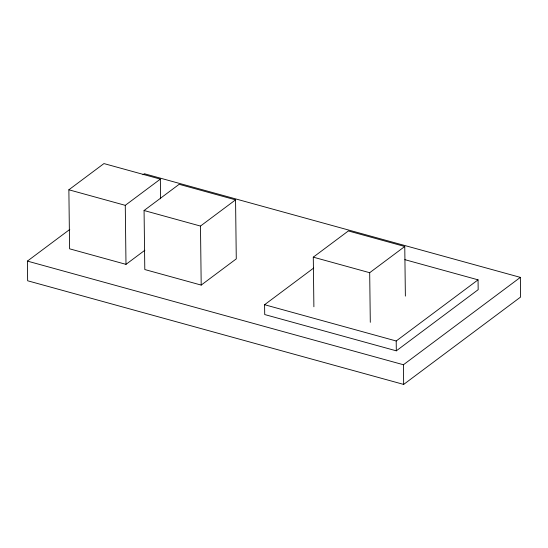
<?xml version="1.0" encoding="UTF-8"?>
<svg xmlns="http://www.w3.org/2000/svg" width="548" height="548" viewBox="0 0 548 548"><rect width="100%" height="100%" fill="white"/><g stroke="black" fill="none" stroke-linecap="round" stroke-linejoin="round"><path stroke-width="0.82" d="M144.884 250.244L125.992 264.355L69.589 248.813L68.87 189.786L103.949 163.578L160.352 179.121L160.591 198.801M142.966 174.757L144.329 173.73L520.36 277.377L520.6 297.05L403.671 384.422L27.64 280.775L27.4 261.101L69.795 229.427M68.87 189.786L125.273 205.336L160.352 179.121M144.069 210.514L179.155 184.306L235.558 199.856L236.277 258.875L201.198 285.09L144.795 269.541L144.069 210.514L200.479 226.064L235.558 199.856M313.888 306.77L313.285 257.156L348.364 230.948L404.767 246.49L405.376 296.105M404.842 259.656L478.055 279.836L478.171 289.673L396.32 350.83L264.711 314.552L264.588 304.715L313.703 268.02M313.285 257.156L369.688 272.705L404.767 246.49M264.588 304.715L396.197 340.993L478.055 279.836M27.4 261.101L403.424 364.749L520.36 277.377M403.424 364.749L403.671 384.422M396.197 340.993L396.32 350.83M369.688 272.705L370.297 322.32M200.479 226.064L201.198 285.09M125.273 205.336L125.992 264.355"/></g></svg>
